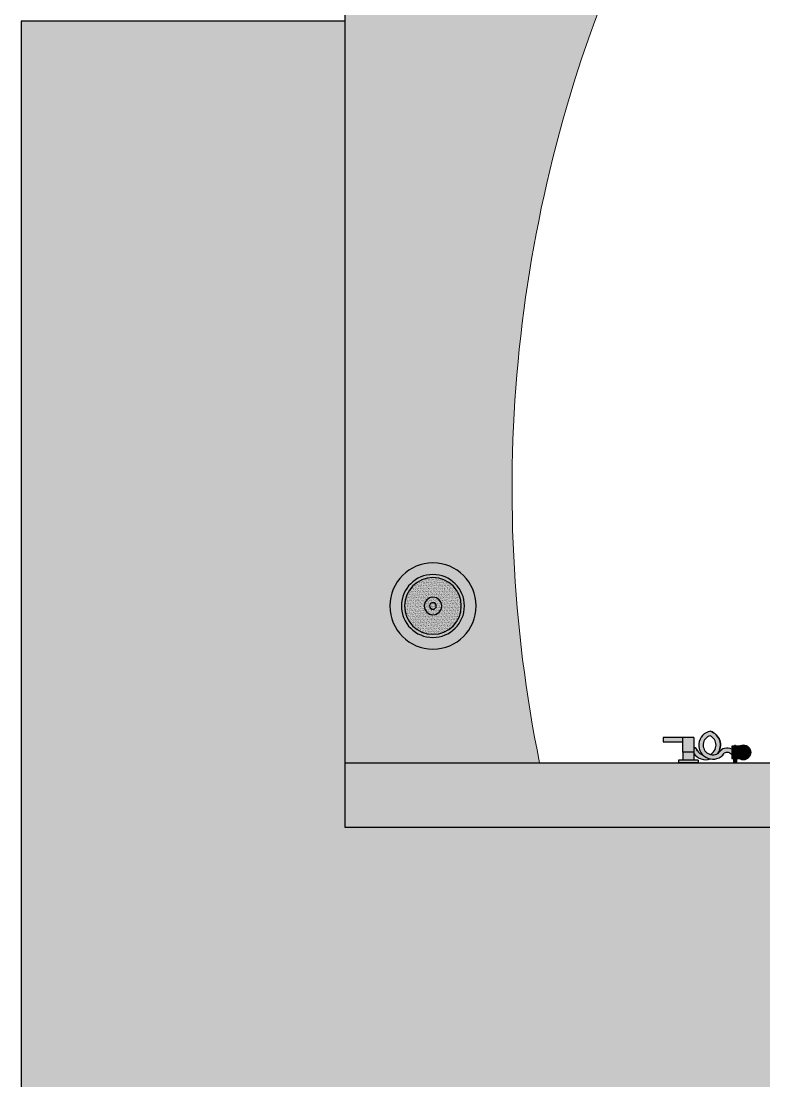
# Model space of a CAD drawing. Header units: millimetres. Extents: x 307301 to 459443, y -2888111 to -2805601.
# Drawn here: x 310434 to 311580, y -2825799 to -2824163 of the extents above; entities that cross this region are included whole.
import ezdxf

# ---------------------------------------------------------------- set-up
doc = ezdxf.new("R2010")
doc.units = ezdxf.units.MM
doc.header["$LTSCALE"] = 10
doc.header["$MEASUREMENT"] = 0
for name, color, linetype in [('BMA  furniture', 6, 'Continuous'), ('BMA FURNITURE', 6, 'Continuous'), ('COL', 2, 'Continuous'), ('PDA FURNITURE', 6, 'Continuous')]:
    doc.layers.add(name, color=color, linetype=linetype)
for name, color, linetype, lineweight in [('COLUMN HATCH', 252, 'Continuous', 5), ('FURNITURE', 46, 'Continuous', 9), ('I-SANI&FITT', 5, 'Continuous', 30)]:
    doc.layers.add(name, color=color, linetype=linetype, lineweight=lineweight)
doc.linetypes.add('ZIGZAG', pattern='A,0.0001,-0.2,[131,ltypeshp.shx,S=0.2,R=0,X=-0.2,Y=0],-0.4,[131,ltypeshp.shx,S=0.2,R=180,X=0.2,Y=0],-0.2', length=0.8001)

# ---------------------------------------------------------------- blocks, each defined once
blk = doc.blocks.new('A$C9a3b0c70')
at = {"layer": 'COLUMN HATCH'}
h = blk.add_hatch(color=252, dxfattribs=at)
h.dxf.hatch_style = 1
h.paths.add_polyline_path([(6179.939411646686, 9112.26569942059), (5679.939411646686, 9112.26569942059), (5679.939411646686, 7122.26569942059), (7689.939411646221, 7122.265699418727), (7689.939411646221, 7867.265699418727), (6179.939411646686, 7867.26569942059)])
at = {"layer": 'COL'}
blk.add_lwpolyline([(5679.939411646686, 9112.26569942059), (5679.939411646686, 7122.26569942059), (7689.939411645755, 7122.26569942059), (7689.939411645755, 7867.26569942059), (6179.939411646686, 7867.26569942059), (6179.939411646686, 9112.26569942059), (5679.939411646686, 9112.26569942059)], dxfattribs=at)
blk = doc.blocks.new('A$C068D2085')
at = {"linetype": 'Continuous'}
h = blk.add_hatch(color=8, dxfattribs=at)
h.set_gradient(color1=(122, 122, 122), rotation=89.99999999999996, one_color=1, tint=1, name='CYLINDER')
h.paths.add_polyline_path([(-210536.5482902584, 129233.5860842258), (-210536.5278029948, 129263.70992976), (-210543.2542974726, 129263.7145044568), (-210543.2747847365, 129233.5906589229)])
h.paths.add_polyline_path([(-210536.5482902584, 129233.5860842258), (-210559.0482850546, 129233.6013864996), (-210559.0597617601, 129216.726390403), (-210536.5597669639, 129216.7110881283)])
h.paths.add_polyline_path([(-210559.0597617601, 129216.726390403), (-210559.0482850546, 129233.6013864996), (-210571.527479759, 129233.6098736148), (-210571.5389564641, 129216.7348775183)])
h = blk.add_hatch(color=251, dxfattribs=at)
h.set_gradient(color1=(77, 77, 77), color2=(107, 107, 107), rotation=89.99999999999996, one_color=1, tint=0.4199999868869781, name='CYLINDER')
h.paths.add_polyline_path([(-210571.523016596, 129240.1723721023), (-210575.2730157276, 129240.1749224807), (-210575.2934187597, 129210.1749294195), (-210571.5434196271, 129210.1723790401)])
h = blk.add_hatch(color=253, dxfattribs=at)
h.set_gradient(color1=(168, 168, 168), rotation=89.99999999999996, one_color=1, tint=1, name='CYLINDER')
edge = h.paths.add_edge_path()
edge.add_arc((-210558.0724356527, 129217.3332790058), 6.191471507764298, 278.4056302585317, 354.3296204654336)
edge.add_line((-210551.9112603615, 129216.7215286969), (-210560.9831119362, 129216.7276984811))
edge.add_arc((-210548.1752080747, 129198.2013881663), 22.52257923077383, 124.6574979642106, 198.5844207166982)
edge.add_arc((-210548.2003737293, 129187.3421158286), 21.63841966598738, 134.2086996998609, 170.2047669799593, ccw=False)
edge.add_arc((-210548.1752080747, 129198.2013881662), 15.81262366208735, 124.6574979363998, 162.8935532600735, ccw=False)
h = blk.add_hatch(color=253, dxfattribs=at)
h.set_gradient(color1=(168, 168, 168), rotation=89.99999999999996, one_color=1, tint=1, name='CYLINDER')
edge = h.paths.add_edge_path()
edge.add_arc((-210567.7061496833, 129165.2605049252), 8.256287745651282, 302.358333574082, 392.6958952956101)
edge.add_arc((-210548.200373919, 129187.3421159152), 21.63841945751567, 9.529672862973825, 234.5253425498241, ccw=False)
edge.add_arc((-210548.1752080748, 129198.2013881663), 22.52257923057752, 235.2028004977385, 341.1500192635437, ccw=False)
edge.add_arc((-210551.8976532461, 129186.875786843), 11.60897812015798, 156.2379152198776, 218.1393287652589, ccw=False)
edge.add_arc((-210548.1752080694, 129198.2013881749), 15.81262367025417, 204.8608650357708, 334.8735749098535)
edge.add_arc((-210548.2003739203, 129187.3421159159), 14.92846388757566, 16.1202987666461, 218.7836831046909)
edge.add_arc((-210567.7061496735, 129165.2605049242), 14.966243305257, -27.800744864083015, 58.27994277068768, ccw=False)
edge.add_line((-210554.4673863194, 129158.2802768816), (-210563.2872800868, 129158.2862753026))
h = blk.add_hatch(color=252, dxfattribs=at)
h.set_gradient(color1=(138, 138, 138), one_color=1, tint=1, name='INVCYLINDER')
h.paths.add_polyline_path([(-210569.2250013956, 129152.4353642327), (-210569.2289833516, 129146.5804176128, -0.5593216292049387), (-210549.7765862703, 129146.5671880109), (-210549.7726043143, 129152.4221346332)])
h.paths.add_polyline_path([(-210549.7715841627, 129153.9221342878), (-210549.7686223585, 129158.2770812313), (-210569.2210194398, 129158.290310833), (-210569.2239812443, 129153.9353638874)])
h = blk.add_hatch(color=252, dxfattribs=at)
h.set_gradient(color1=(138, 138, 138), color2=(166, 166, 166), one_color=1, tint=0.6499999761581421, name='CYLINDER')
h.paths.add_polyline_path([(-210575.3306443772, 129155.4395173842), (-210569.2260215471, 129155.4395173842), (-210569.2260215471, 129150.9353645803), (-210575.3306443772, 129150.9353645803)])
h = blk.add_hatch(color=250, dxfattribs=at)
h.set_gradient(color1=(64, 64, 64), color2=(56, 56, 56), rotation=89.99999999999996, one_color=1, tint=0.2199999988079071, name='CYLINDER')
edge = h.paths.add_edge_path()
edge.add_arc((-210559.5068481458, 129140.599201099), 11.41467756642817, 0, 360)
edge = h.paths.add_edge_path(flags=17)
edge.add_arc((-210559.5068481458, 129140.599201099), 9.914677566442727, 0, 360)
h = blk.add_hatch(color=251, dxfattribs=at)
h.set_gradient(color1=(107, 107, 107), rotation=89.99999999999996, one_color=1, tint=1, name='SPHERICAL')
edge = h.paths.add_edge_path()
edge.add_arc((-210559.5068481458, 129140.599201099), 9.914677566442727, 0, 360)
at = {"layer": 'I-SANI&FITT', "color": 6}
for p, q in [((-210543.2542974691, 129263.7145044464), (-210543.2747847358, 129233.5906589189)), ((-210543.2542974691, 129263.7145044464), (-210543.2747847358, 129233.5906589189)), ((-210543.2542974732, 129263.714504456), (-210543.2747847379, 129233.5906589218)), ((-210543.2542974725, 129263.7145044568), (-210543.2747847365, 129233.5906589236)), ((-210536.527802996, 129263.7099297601), (-210543.2542974732, 129263.714504456)), ((-210536.5278029948, 129263.70992976), (-210543.2542974725, 129263.7145044568)), ((-210536.5482902571, 129233.5860842239), (-210536.5278029911, 129263.7099297514)), ((-210536.5482902571, 129233.5860842239), (-210536.5278029911, 129263.7099297514)), ((-210536.5482902592, 129233.5860842249), (-210536.527802996, 129263.7099297601)), ((-210536.5482902584, 129233.5860842258), (-210536.5278029948, 129263.70992976)), ((-210575.2934187597, 129210.1749294195), (-210575.2730157276, 129240.1749224807)), ((-210571.523016596, 129240.1723721023), (-210575.2730157276, 129240.1749224807)), ((-210571.5434196271, 129210.172379041), (-210571.523016596, 129240.1723721023)), ((-210559.0482850556, 129233.6013864977), (-210571.5274797556, 129233.6098736146)), ((-210559.0482850556, 129233.6013864977), (-210571.5274797556, 129233.6098736146)), ((-210559.0482850558, 129233.6013864987), (-210571.5274797589, 129233.6098736139)), ((-210559.0482850546, 129233.6013864996), (-210571.5274797591, 129233.6098736148)), ((-210559.0597617601, 129216.726390403), (-210559.0482850546, 129233.6013864996)), ((-210559.0482850556, 129233.6013864977), (-210536.5482902571, 129233.5860842239)), ((-210559.0482850556, 129233.6013864977), (-210536.5482902571, 129233.5860842239)), ((-210559.0482850558, 129233.6013864987), (-210536.5482902592, 129233.5860842249)), ((-210559.0482850546, 129233.6013864996), (-210536.5482902584, 129233.5860842258)), ((-210536.5597669638, 129216.7110881283), (-210536.5482902584, 129233.5860842258)), ((-210571.543419627, 129210.1723790401), (-210575.2934187597, 129210.1749294195)), ((-210559.0597617601, 129216.726390403), (-210571.5389564641, 129216.7348775183)), ((-210536.5597669638, 129216.7110881283), (-210559.0597617601, 129216.726390403)), ((-210569.2239812443, 129153.9353638867), (-210569.2210194398, 129158.2903108464)), ((-210549.7686223575, 129158.2770812313), (-210569.2210194344, 129158.290310833)), ((-210549.7686223583, 129158.2770812462), (-210569.2210194398, 129158.2903108464)), ((-210549.7715841627, 129153.9221342866), (-210549.7686223585, 129158.2770812462)), ((-210569.2260215471, 129150.9353645803), (-210575.3337048354, 129150.9395184234)), ((-210569.2229610927, 129155.4353635394), (-210575.3306443799, 129155.4395173815)), ((-210549.0226044874, 129152.4216245574), (-210569.9750012222, 129152.4358743085)), ((-210549.0215843364, 129153.921624212), (-210569.9739810708, 129153.9358739632)), ((-210569.2289833516, 129146.5804176197), (-210569.2250013956, 129152.435364233)), ((-210549.7765862703, 129146.5671880205), (-210549.7726043143, 129152.4221346338)), ((-210549.0226044874, 129152.4216245574), (-210549.0215843364, 129153.921624212))]:
    blk.add_line(p, q, dxfattribs=at)
at = {"layer": 'I-SANI&FITT'}
for p, q in [((-210575.2934187578, 129210.1749294072), (-210575.2730157246, 129240.1749224712)), ((-210571.5434196218, 129210.172379036), (-210571.5230165947, 129240.1723720994)), ((-210559.059761761, 129216.726390404), (-210559.0482850556, 129233.6013864977)), ((-210559.059761761, 129216.726390404), (-210559.0482850556, 129233.6013864977)), ((-210559.0597617621, 129216.7263904022), (-210559.0482850558, 129233.6013864987)), ((-210536.559766963, 129216.7110881301), (-210536.5482902571, 129233.5860842239)), ((-210536.559766963, 129216.7110881301), (-210536.5482902571, 129233.5860842239)), ((-210536.5597669659, 129216.7110881275), (-210536.5482902592, 129233.5860842249)), ((-210571.5434196218, 129210.172379036), (-210575.2934187578, 129210.1749294072)), ((-210559.059761761, 129216.726390404), (-210571.5389564613, 129216.7348775209)), ((-210559.059761761, 129216.726390404), (-210571.5389564613, 129216.7348775209)), ((-210559.0597617621, 129216.7263904022), (-210571.5389564642, 129216.7348775173)), ((-210536.559766963, 129216.7110881301), (-210559.059761761, 129216.726390404)), ((-210536.559766963, 129216.7110881301), (-210559.059761761, 129216.726390404)), ((-210536.5597669659, 129216.7110881275), (-210559.0597617621, 129216.7263904022)), ((-210569.2239812401, 129153.9353638865), (-210569.2210194344, 129158.290310833)), ((-210549.7715841577, 129153.9221342844), (-210549.7686223575, 129158.2770812313)), ((-210569.2260215432, 129150.9353645773), (-210575.3337048342, 129150.9395184214)), ((-210569.2229610913, 129155.4353635412), (-210575.3306443772, 129155.4395173842)), ((-210569.975001221, 129152.4358743057), (-210569.9739810679, 129153.9358739612)), ((-210569.9750012222, 129152.4358743085), (-210569.9739810706, 129153.9358739622)), ((-210549.0226044847, 129152.4216245563), (-210569.975001221, 129152.4358743057)), ((-210549.0215843308, 129153.9216242108), (-210569.9739810679, 129153.9358739612)), ((-210569.2289833485, 129146.5804176083), (-210569.2250013944, 129152.435364232)), ((-210549.7765862661, 129146.5671880063), (-210549.772604312, 129152.4221346309)), ((-210549.0226044847, 129152.4216245563), (-210549.0215843308, 129153.9216242108))]:
    blk.add_line(p, q, dxfattribs=at)
at = {"layer": 'I-SANI&FITT', "color": 6}
for radius in [11.41467756642817, 9.914677566442727]:
    blk.add_circle((-210559.5068481458, 129140.599201099), radius, dxfattribs=at)
for centre, radius, start, end in [((-210548.1752080748, 129198.2013881664), 22.52257923061849, 124.6574979361268, 198.5844207169775), ((-210548.2003739203, 129187.3421159159), 21.6384194562921, 9.529672788754544, 234.5253425509781), ((-210548.1752080748, 129198.2013881664), 15.81262366175242, 124.6574979361268, 162.8935532605952), ((-210548.2003739203, 129187.3421159159), 14.92846388756457, 16.1202987664771, 218.783683104926), ((-210548.1752080748, 129198.2013881664), 15.81262366175242, 204.8608649901986, 334.8735750027362), ((-210567.7061496832, 129165.2605049252), 14.96624331431394, 332.1992551319178, 58.27994277235607), ((-210567.7061496832, 129165.2605049252), 8.256287745586414, 302.3583335255879, 32.6958952959861)]:
    blk.add_arc(centre, radius, start, end, dxfattribs=at)
at = {"layer": 'I-SANI&FITT'}
for centre, radius, start, end in [((-210558.5542135274, 129217.7925892431), 6.728744123753272, 281.8943738432151, 350.8408769133786), ((-210548.1752080748, 129198.2013881664), 22.52257923061849, 235.2028004977962, 341.1500192634732)]:
    blk.add_arc(centre, radius, start, end, dxfattribs=at)
at = {"layer": 'I-SANI&FITT', "color": 6, "extrusion": (0, 0, -1)}
for centre, major_axis, ratio, start_param, end_param in [((-210558.5542135294, 129217.7925892432), (-5.008499875211905, -4.493431483241016), 0.9999999998363438, 4.032693965658102, 5.236037452248957), ((-210548.1752080773, 129198.2013881628), (-15.04049860212938, 16.7645452373863), 0.9999999999320792, 2.631035012585936, 4.480162813453429)]:
    blk.add_ellipse(centre, major_axis=major_axis, ratio=ratio, start_param=start_param, end_param=end_param, dxfattribs=at)
blk = doc.blocks.new('66y676')
at = {"layer": 'BMA FURNITURE', "ltscale": 0.04}
h = blk.add_hatch(color=88, dxfattribs=at)
h.set_gradient(color1=(23, 42, 14), color2=(59, 129, 19), tint=1, name='INVCURVED')
h.paths.add_polyline_path([(1145539.175597655, -26006.41681627371), (1145569.900561946, -25894.90639421997), (1145571.168958345, -25860.62868802714), (1145626.996060586, -25754.67748711871), (1145576.176000406, -25832.9730711562), (1145577.658153327, -25793.34686934886), (1145622.728704852, -25653.35956278231), (1145575.404249283, -25758.73494021731), (1145565.957040232, -25688.98519077123), (1145609.447650287, -25571.80266896791), (1145556.810198413, -25660.27457070783), (1145542.298996096, -25625.93046636113), (1145564.890029202, -25526.88637846531), (1145529.703717008, -25604.70900549719), (1145517.904459755, -25578.7162587484), (1145531.619697455, -25516.20660448961), (1145510.574252118, -25559.52631375175), (1145498.23352584, -25545.97151653693), (1145499.159445025, -25447.1754984072), (1145486.854755784, -25523.72399727452), (1145466.040648376, -25498.00225511266), (1145445.033482326, -25408.51084897692), (1145447.817061227, -25474.60269156579), (1145436.560384989, -25456.65209129421), (1145416.551940342, -25439.05573296753), (1145408.094828072, -25388.68047103398), (1145403.516961617, -25427.46504315256), (1145385.669279469, -25413.29432810973), (1145385.272317175, -25392.02064447361), (1145377.067849644, -25406.34701552117), (1145352.292249289, -25388.10997596588), (1145386.851969475, -25423.80274732505), (1145363.866423136, -25429.12929111275), (1145394.259471822, -25432.42437878367), (1145412.075995779, -25447.17720577881), (1145391.778873821, -25468.73820474028), (1145416.679132283, -25452.88370843597), (1145433.815745852, -25469.28781726782), (1145399.969988597, -25507.34601148753), (1145438.859033352, -25478.55213760501), (1145450.603656717, -25497.39962220728), (1145401.404110617, -25541.12698942489), (1145457.668138603, -25508.15060343582), (1145470.852648848, -25528.97763518697), (1145421.692594048, -25555.61998059231), (1145482.191403534, -25543.73263061793), (1145490.876755788, -25560.87009089085), (1145416.352218149, -25584.56162498197), (1145500.101911106, -25577.91806867344), (1145519.543749337, -25621.27893385038), (1145430.745682898, -25614.48687108935), (1145527.512255434, -25650.739374524), (1145538.882249518, -25685.52962335046), (1145455.556958597, -25658.43706503681), (1145543.970906812, -25711.031444877), (1145551.895361121, -25745.21421047157), (1145460.954229678, -25708.13584640409), (1145555.796468837, -25768.59234827326), (1145559.944137853, -25810.05959385664), (1145482.676835129, -25756.40981550889), (1145554.507063865, -25835.64805036089), (1145557.557218612, -25877.35337932585), (1145558.934061673, -25896.17920868663), (1145509.506885531, -25847.64537641869), (1145547.670832882, -25921.15489718749)])
h = blk.add_hatch(color=88, dxfattribs=at)
h.set_gradient(color1=(23, 42, 14), color2=(59, 129, 19), tint=1, name='INVCURVED')
h.paths.add_polyline_path([(1145551.829292197, -25956.71462590916), (1145619.960016955, -25863.24376413243), (1145633.253741027, -25831.62340879645), (1145722.90511406, -25752.21967064886), (1145647.706179211, -25807.51883152916), (1145663.089001424, -25770.97021421302), (1145754.698876437, -25655.92486917591), (1145673.205501957, -25737.79308144629), (1145689.003215521, -25669.20219609864), (1145771.080203087, -25574.93372474523), (1145690.586681837, -25639.11138264827), (1145689.141322599, -25601.85546455821), (1145745.259202808, -25517.17447705394), (1145684.853404565, -25577.55309398533), (1145682.995446708, -25549.06812693485), (1145717.905444517, -25495.43178968379), (1145682.915700572, -25528.52598552918), (1145676.158019003, -25511.48603856887), (1145711.919575677, -25419.38488988491), (1145673.370610425, -25486.65342141434), (1145662.983128024, -25455.23789505556), (1145674.938839397, -25364.09474521329), (1145654.198988949, -25426.90985941099), (1145650.008108426, -25406.14033051731), (1145637.504428442, -25382.61103663918), (1145647.385243308, -25332.49557734365), (1145629.403508056, -25367.16338796137), (1145617.711363366, -25347.60213351743), (1145624.853973375, -25327.55942120674), (1145612.118163216, -25338.06453112869), (1145595.380883535, -25312.25206411066), (1145615.10619031, -25357.85097264232), (1145591.720795937, -25354.71557166852), (1145618.991037785, -25368.53327483459), (1145630.448427303, -25388.62811635368), (1145603.844074622, -25401.63035671504), (1145632.739302525, -25395.59266436246), (1145642.977362652, -25416.99220725533), (1145597.870739221, -25440.64287223613), (1145644.423377748, -25427.44072009041), (1145648.753970442, -25449.22167095899), (1145587.280791851, -25472.75306051164), (1145651.565808122, -25461.77492036081), (1145656.544293434, -25485.91640428287), (1145601.142587889, -25493.4779239251), (1145661.940667948, -25503.72528942779), (1145664.013163094, -25522.82588240929), (1145585.924068417, -25518.66790327826), (1145666.622274395, -25542.03342195389), (1145669.495697452, -25589.46646046716), (1145588.82004471, -25551.74819202226), (1145666.54500332, -25619.84257045927), (1145664.89403797, -25656.40638443268), (1145596.508667548, -25601.62909045733), (1145660.647320569, -25682.06184633735), (1145655.987461885, -25716.84034769717), (1145584.004168248, -25650.03091792042), (1145651.3798348, -25740.08955717039), (1145640.613701056, -25780.34904026126), (1145587.276016916, -25702.86596960938), (1145626.489081186, -25802.36780483519), (1145614.612080294, -25842.46237750867), (1145609.250789599, -25860.56110978526), (1145580.15183447, -25797.69753188477), (1145589.891968887, -25879.9487707974)])
h = blk.add_hatch(color=88, dxfattribs=at)
h.set_gradient(color1=(23, 42, 14), color2=(59, 129, 19), tint=1, name='INVCURVED')
h.paths.add_polyline_path([(1145555.266121025, -25961.15739993426), (1145508.810742674, -25855.23055971158), (1145488.184084554, -25827.8241563347), (1145464.718191161, -25710.38619754032), (1145474.634456901, -25803.20076897271), (1145450.801631693, -25771.50803968672), (1145397.52751385, -25634.43262620008), (1145427.230208435, -25746.06292763681), (1145375.921786767, -25697.87866493021), (1145335.799124493, -25579.50067478337), (1145350.720615032, -25681.36002809621), (1145317.803805762, -25663.85071161779), (1145272.894484186, -25572.72860146071), (1145294.647640845, -25655.31938798904), (1145269.101184937, -25642.58267154426), (1145240.336387006, -25585.41492696136), (1145251.312641129, -25632.30874132314), (1145233.187694423, -25629.56787294028), (1145171.618087337, -25552.29760693939), (1145210.3288934, -25619.47313485012), (1145177.955878257, -25612.63040311931), (1145105.227897433, -25556.41071259261), (1145149.057725024, -25605.95691508715), (1145129.002789958, -25599.12051329193), (1145102.377981432, -25598.07683972911), (1145064.053192749, -25564.30702576333), (1145084.952467285, -25597.29824004221), (1145062.164643943, -25597.55128201464), (1145048.444014452, -25581.28870162639), (1145051.108024974, -25597.58168302339), (1145020.378967725, -25599.04627347967), (1145069.707944749, -25604.96237120565), (1145055.224571391, -25623.58867801659), (1145080.893439198, -25606.98433410519), (1145104.024083645, -25607.20277791996), (1145101.86289427, -25636.73545637031), (1145111.194887371, -25608.73006708054), (1145134.838868467, -25610.65891883616), (1145132.562139045, -25661.53895357022), (1145144.594433325, -25614.67031939451), (1145165.593580234, -25621.8952541969), (1145154.973345882, -25686.8559238562), (1145177.855318176, -25625.78630602509), (1145201.220173174, -25633.63997477823), (1145179.858931296, -25685.31417435682), (1145219.3240728, -25637.9441664956), (1145236.870455832, -25645.77055332967), (1145193.960628595, -25711.14594797003), (1145254.779423245, -25653.1871511552), (1145297.208276219, -25674.5867338151), (1145224.000073757, -25725.29953113619), (1145321.967553854, -25692.43029918425), (1145352.727407053, -25712.26636759743), (1145270.968296442, -25743.77126650678), (1145372.755509831, -25728.85288119477), (1145400.457896827, -25750.38973784845), (1145306.491501159, -25778.94513935538), (1145418.225284003, -25766.07654508985), (1145447.588765753, -25795.64885568654), (1145353.78829341, -25802.72036014197), (1145459.501307397, -25818.93881557044), (1145488.162992512, -25849.38788311667), (1145501.10090732, -25863.13262423361), (1145432.135701844, -25856.6227049042), (1145508.104792676, -25889.62018600914)])
at = {"layer": 'BMA FURNITURE'}
h = blk.add_hatch(color=35, dxfattribs=at)
h.dxf.hatch_style = 1
h.set_gradient(color1=(153, 114, 76), color2=(55, 41, 27), one_color=1, tint=0.1599999964237213, name='INVSPHERICAL')
edge = h.paths.add_edge_path()
edge.add_arc((1145554.640951448, -25954.60114359494), 337.5, 0, 360)
edge = h.paths.add_edge_path(flags=17)
edge.add_arc((1145554.640951448, -25954.60114359494), 221.8486763946014, 0, 360)
edge = h.paths.add_edge_path(flags=16)
edge.add_arc((1145554.640951448, -25954.60114359494), 221.8477763946634, 0, 360)
at = {"layer": 'BMA FURNITURE', "ltscale": 0.04}
h = blk.add_hatch(color=88, dxfattribs=at)
h.set_gradient(color1=(23, 42, 14), color2=(59, 129, 19), tint=1, name='INVCURVED')
h.paths.add_polyline_path([(1145554.641851448, -25954.60114359494), (1145605.531889808, -25868.74653517739), (1145674.673386277, -25779.141317154), (1145643.376740545, -25833.86198263757), (1145690.505417644, -25786.01954420528), (1145799.450223983, -25677.19385798502), (1145749.03151632, -25739.43272490769), (1145807.279793767, -25700.99870151656), (1145878.583285918, -25638.0115837891), (1145848.189693975, -25683.23667021931), (1145878.34165932, -25668.4805320757), (1146014.074597965, -25580.76894664101), (1145936.174999118, -25645.11035482747), (1145981.357009731, -25633.36722179775), (1146132.14155969, -25572.10994507797), (1146037.256560208, -25623.59231931336), (1146104.712241171, -25615.33474729437), (1146172.377791257, -25594.70455992872), (1146140.834004595, -25614.15394559517), (1146159.918363784, -25614.66552747011), (1146222.006089336, -25603.83326459361), (1146193.656336819, -25615.41193450123), (1146221.903759889, -25617.96146481453), (1146245.688336444, -25608.2019408156), (1146267.615932263, -25614.00639496642), (1146249.208379122, -25620.12477548029), (1146303.001093598, -25629.97221299756), (1146377.608455229, -25657.02439699182), (1146348.903654353, -25655.08150030438), (1146352.129984806, -25674.66022441949), (1146329.196885342, -25651.36444212553), (1146310.3583396, -25645.31700370311), (1146314.041921932, -25677.72638583027), (1146287.36240473, -25638.66681178083), (1146257.250044492, -25632.18227456441), (1146283.71214217, -25692.44251911524), (1146239.656788929, -25632.54588872922), (1146205.625612032, -25629.12258840966), (1146224.684052799, -25680.24446663344), (1146183.891330387, -25628.09034195196), (1146148.795254105, -25625.38036497569), (1146128.227967458, -25624.83321773216), (1146179.07652312, -25686.58577325229), (1146102.058121911, -25627.84671670588), (1146090.500003421, -25628.7462552994), (1146152.387087097, -25703.08147074978), (1146065.430573924, -25632.76094311292), (1146044.594397388, -25634.57356014961), (1146125.405890672, -25728.09727035692), (1146020.982386816, -25641.92255935058), (1146003.529173291, -25646.03800970898), (1146075.782219088, -25751.99743967535), (1145972.523491498, -25653.59515924318), (1145933.38227992, -25663.34747796644), (1146039.553659689, -25761.41350564328), (1145904.980197634, -25680.40635338705), (1145869.608165163, -25691.7034131081), (1145999.314369917, -25788.40925532193), (1145843.443943661, -25709.83726839053), (1145816.557724352, -25719.77033702081), (1145933.572922456, -25799.9835135448), (1145785.789750569, -25737.44412484138), (1145757.695197404, -25755.68537136981), (1145887.946885013, -25822.84466868746), (1145724.914570388, -25780.19331865884), (1145699.319063323, -25801.57150087498), (1145858.44172173, -25841.53811894518), (1145676.936086789, -25830.61830067178), (1145656.128831553, -25846.12376977356), (1145811.481349089, -25875.77092132569), (1145640.407068111, -25866.61876112342), (1145628.827992166, -25875.51853668133), (1145698.795723503, -25888.54369641358), (1145605.310262527, -25896.7545618268)])
h = blk.add_hatch(color=88, dxfattribs=at)
h.set_gradient(color1=(23, 42, 14), color2=(59, 129, 19), tint=1, name='INVCURVED')
h.paths.add_polyline_path([(1144890.816228128, -25831.38527565238), (1144848.063919321, -25858.19553338224), (1144806.695765429, -25861.52317885796), (1144831.716622776, -25868.10454943445), (1144809.389449752, -25888.36583644404), (1144830.233652297, -25880.11786034619), (1144834.878944788, -25903.7655078242), (1144843.180445729, -25874.05247470009), (1144860.683665161, -25863.42714921714), (1144879.131318259, -25908.80125997536), (1144877.755588376, -25856.1906999415), (1144901.956017262, -25843.17701145884), (1144935.485325702, -25943.72178592169), (1144926.47754368, -25833.48289882195), (1144954.835969075, -25826.11233789724), (1144984.468345264, -25948.24695193622), (1144981.280548909, -25817.5981424538), (1145012.762832463, -25812.11675481894), (1145050.844288257, -25974.33133889034), (1145044.895494971, -25801.32110548338), (1145074.685553458, -25795.14682565356), (1145089.740773093, -26008.2767799678), (1145117.694837444, -25789.04983060537), (1145152.187138572, -25785.7225935628), (1145134.02475056, -25980.25201406019), (1145176.691415556, -25789.18364683489), (1145200.26235466, -25791.5765252784), (1145186.340226798, -25950.11757572556), (1145234.912796424, -25793.7110504164), (1145291.203872314, -25805.94875731692), (1145238.663427816, -25936.51839539374), (1145316.397173753, -25817.20151238551), (1145362.454647585, -25837.99707602722), (1145282.936622298, -25941.54873601273), (1145389.500575454, -25840.21184092876), (1145419.5409929, -25858.62768707702), (1145344.638793596, -25931.02431502998), (1145439.43908196, -25870.8290490906), (1145476.9091789, -25893.72072434436), (1145405.001218164, -25931.85072027394), (1145490.541475686, -25902.61810508843), (1145506.258465404, -25917.80972897697), (1145482.821165338, -25933.65221038675), (1145514.184642883, -25924.40793890152), (1145554.374010159, -25954.81454456789), (1145544.849231164, -25936.30204628381), (1145509.300135628, -25905.95076703831), (1145483.550912586, -25877.83067701727), (1145437.159805484, -25820.77381869997), (1145436.303558057, -25820.13695024969), (1145443.703948716, -25836.26862467627), (1145359.413686164, -25789.46257532681), (1145356.046832128, -25804.03559768165), (1145274.888850637, -25761.86385240035), (1145282.330297002, -25782.14863398173), (1145125.998544868, -25734.45691739457), (1145158.661925106, -25767.81589160053), (1145017.331374434, -25746.18526677453), (1145081.465499987, -25771.42033425146), (1145029.017762948, -25782.67087177588), (1144912.687285646, -25789.89806442984), (1144983.316515405, -25796.11244115001), (1144942.794688188, -25810.05161329096), (1144845.619227767, -25829.37922789333), (1144905.074824204, -25826.65889799425)])
at = {"layer": 'BMA FURNITURE'}
h = blk.add_hatch(color=35, dxfattribs=at)
h.dxf.hatch_style = 1
h.set_gradient(color1=(153, 114, 76), color2=(196, 166, 135), one_color=1, tint=0.6499999761581421, name='INVCURVED')
h.paths.add_polyline_path([(1145332.794075053, -25954.60114359494, 1), (1145776.489627842, -25954.60114359494, 1)])
h = blk.add_hatch(dxfattribs=at)
h.set_pattern_fill('AR-SAND', color=256, scale=9)
h.set_pattern_definition([(37.50000000000001, (131341.274997095, 8843.577001857077), (-0.5669402229864734, 17.34141392111843), [0, -13.68, 0, -15.3, 0, -14.625]), (7.499999999999999, (131341.274997095, 8843.577001857077), (15.92799034740954, 25.39931458706766), [0, -7.38, 0, -12.33, 0, -4.725000000000001]), (327.5, (131330.204997095, 8843.577001857077), (28.02727675576346, 0.05093148183268448), [0, -4.5, 0, -16.2, 0, -21.15]), (317.5, (131330.204997095, 8843.577001857077), (27.05513944115064, 7.899080084408244), [0, -2.25, 0, -10.62, 0, -12.15])])
h.paths.add_polyline_path([(1145332.794075053, -25954.60114359494, 1), (1145776.489627842, -25954.60114359494, 1)])
at = {"layer": 'BMA FURNITURE', "ltscale": 0.04}
h = blk.add_hatch(color=88, dxfattribs=at)
h.set_gradient(color1=(23, 42, 14), color2=(59, 129, 19), tint=1, name='INVCURVED')
h.paths.add_polyline_path([(1145934.688337318, -25874.10260037058), (1145995.762604567, -25958.37071780165), (1145895.321300681, -25865.95428743283), (1145879.819824338, -25866.62670233925), (1145950.76163626, -25966.81517947385), (1145843.040991857, -25864.45104467136), (1145816.31366292, -25864.47967163625), (1145906.149130094, -25945.61562503154), (1145759.681859573, -25868.54337273795), (1145721.095968548, -25875.55479659661), (1145843.305013857, -25945.55883224437), (1145673.569647059, -25892.02816159731), (1145639.218248419, -25905.92478975989), (1145729.673756585, -25937.22786270718), (1145729.171023751, -25937.29298036491), (1145607.481986685, -25922.64293961316), (1145557.551311235, -25951.83502435807), (1145581.35527503, -25929.15207777947), (1145600.509191644, -25911.88908493968), (1145624.691256844, -25895.19344985612), (1145681.016730633, -25826.20646620145), (1145655.045525711, -25884.07056205768), (1145677.58398446, -25872.89771500397), (1145764.521152857, -25788.88098494847), (1145707.004840354, -25861.99873977633), (1145735.768387364, -25855.55637576667), (1145829.949295247, -25762.81772324546), (1145768.437762485, -25850.77982650003), (1145799.010401265, -25841.98051430092), (1145901.83843429, -25757.21377140977), (1145828.44900838, -25846.24215927974), (1145865.83704464, -25841.80554471252), (1145964.682550527, -25757.27056419693), (1145886.512724593, -25847.37126567388), (1145927.323832277, -25847.77097742017), (1146010.65071917, -25775.43264328656), (1145941.981263052, -25859.21084693356), (1145955.730545555, -25860.89313458187), (1146038.116024689, -25804.59118122018), (1145980.412036431, -25869.94131632868), (1146003.22821568, -25881.56295464783), (1146039.55292329, -25867.39179909411), (1146014.912343443, -25887.81682525201), (1146056.892047877, -25915.37378204846), (1146008.741450134, -25900.69959989844), (1146042.815182633, -25963.34901872747), (1145976.697905172, -25883.87193721977)])
at = {"layer": 'BMA FURNITURE'}
h = blk.add_hatch(color=35, dxfattribs=at)
h.dxf.hatch_style = 1
h.set_gradient(color1=(153, 114, 76), color2=(55, 41, 27), one_color=1, tint=0.1599999964237213, name='INVSPHERICAL')
h.paths.add_polyline_path([(1145486.354626433, -25954.60114359494, 1), (1145622.929076462, -25954.60114359494, 1)])
at = {"layer": 'BMA FURNITURE', "ltscale": 0.04}
h = blk.add_hatch(color=88, dxfattribs=at)
h.set_gradient(color1=(23, 42, 14), color2=(59, 129, 19), tint=1, name='INVCURVED')
h.paths.add_polyline_path([(1145554.374010159, -25954.81454456789), (1145467.523287739, -25953.775137749), (1145343.706064069, -25962.81693581336), (1145250.349366963, -25988.86811170958), (1145180.136431665, -26021.41303016611), (1145100.474154625, -26066.07928206796), (1145157.93075563, -26046.61195535721), (1145099.465264946, -26081.84388141886), (1145023.990110937, -26135.52538323001), (1145061.559381944, -26118.25021033468), (1145020.121103639, -26158.91120565104), (1144962.284881433, -26195.64016874218), (1145005.802287668, -26179.20159880901), (1144984.32122814, -26205.60807838583), (1144923.384553354, -26244.29314516629), (1144973.896045969, -26224.63976247713), (1144964.513679614, -26235.4465198013), (1144900.565770661, -26305.30367676148), (1144946.416675458, -26266.92065074508), (1144929.493384961, -26297.61094446042), (1144905.934010569, -26325.95811982128), (1144925.237450944, -26313.56217821973), (1144909.237733964, -26348.19164446138), (1144896.544257304, -26355.93846699881), (1144905.086913976, -26356.91028942425), (1144901.902054929, -26376.56511128046), (1144910.35421418, -26363.82569420324), (1144923.364555674, -26393.02259673226), (1144913.564217482, -26358.64191230174), (1144923.173329819, -26337.26572275721), (1144954.219503713, -26396.02801524229), (1144928.883942441, -26326.4743909963), (1144945.840581162, -26286.9395509742), (1145019.960951173, -26384.45375701943), (1144957.802409273, -26268.50160647569), (1144976.002374778, -26242.06569730836), (1145054.839725816, -26353.33882228376), (1144988.120379161, -26225.62520164234), (1144995.904407672, -26211.54743179179), (1145101.779277447, -26319.11143143541), (1145006.71679608, -26196.94574287883), (1145018.052112699, -26182.25392978824), (1145148.741963335, -26301.39306604657), (1145027.649553632, -26168.0140254976), (1145039.446307537, -26156.24700550651), (1145195.702335977, -26267.16026366606), (1145056.650969551, -26140.33889150997), (1145073.148272328, -26126.46928856403), (1145238.644253467, -26233.97188699351), (1145086.793493563, -26111.26357947584), (1145108.615406852, -26091.32117879873), (1145233.263662284, -26163.75331194758), (1145130.773631347, -26076.25521541382), (1145161.567600739, -26057.39350138638), (1145280.224034926, -26129.52050956707), (1145180.689801889, -26044.97795403537), (1145206.54091735, -26027.40114595415), (1145328.526467545, -26100.45131795152), (1145235.925511607, -26018.21639719592), (1145265.805929218, -26003.00471117505), (1145349.992407276, -26067.33228211801), (1145286.367997314, -25996.03587165369), (1145306.977898619, -25986.95654548196), (1145376.821175384, -26054.84686833318), (1145327.12735573, -25983.2705905803), (1145351.691068311, -25976.26593336339), (1145413.042010004, -26028.89554436244), (1145366.607086495, -25973.68501549766), (1145381.953261013, -25970.62709892186), (1145442.573405829, -26010.21750358368), (1145403.114743944, -25966.05774141225), (1145431.375321317, -25964.91719839948), (1145477.43908424, -25995.64323838299), (1145452.763385101, -25961.21961662669), (1145551.158487422, -25957.3931890996)])
h = blk.add_hatch(color=88, dxfattribs=at)
h.set_gradient(color1=(23, 42, 14), color2=(59, 129, 19), tint=1, name='INVCURVED')
h.paths.add_polyline_path([(1145554.561038762, -25951.08393357321), (1145523.314820759, -26062.44941977846), (1145506.707147528, -26092.46200315826), (1145499.829816798, -26212.02380575657), (1145496.719810285, -26118.73283697666), (1145477.534340775, -26153.43658903075), (1145443.875038302, -26296.59682083948), (1145457.737396762, -26181.91722682909), (1145413.641594853, -26236.77921330996), (1145390.400859503, -26359.59226147483), (1145390.987285938, -26256.64744693208), (1145360.830578369, -26278.57153151126), (1145329.052961445, -26375.06126768315), (1145339.088659416, -26290.24545188084), (1145315.56559061, -26306.41674092094), (1145295.045048374, -26367.03416388721), (1145299.381710235, -26319.06853719585), (1145281.815309894, -26324.30758592943), (1145231.610215932, -26409.40141099891), (1145260.585647655, -26337.48825217093), (1145229.481517664, -26348.77400356374), (1145165.29438867, -26414.5769310752), (1145201.794791178, -26359.40809399268), (1145182.887751386, -26368.9716004804), (1145156.667938945, -26373.71408074744), (1145123.42115999, -26412.49347543041), (1145139.520796425, -26376.91255916407), (1145116.919916797, -26379.8364543286), (1145105.598538421, -26397.85182515965), (1145105.96687094, -26381.34659792637), (1145075.333413414, -26384.17701568254), (1145123.357260538, -26371.44680382262), (1145106.420360501, -26355.01972780864), (1145134.152019624, -26367.88635493067), (1145157.026697085, -26364.44781434945), (1145150.772515036, -26335.50416145496), (1145163.914821686, -26361.93648447858), (1145187.059561193, -26356.73270274371), (1145177.717160868, -26306.66593744407), (1145196.16119362, -26351.40141141009), (1145215.949113871, -26341.32162639408), (1145196.383052068, -26278.47381652162), (1145227.549248055, -26335.76038655094), (1145249.592223318, -26324.72844186514), (1145221.240763516, -26276.53383341413), (1145266.920002212, -26317.94424503749), (1145283.205039344, -26307.74986158567), (1145231.606452532, -26248.98948942231), (1145299.906211337, -26297.91076146331), (1145338.940279334, -26270.80926264401), (1145259.381324094, -26230.78925063857), (1145360.972432987, -26249.69057756388), (1145388.669086583, -26225.76290407764), (1145303.318365764, -26205.95469167132), (1145406.191311212, -26206.54809264758), (1145430.623381379, -26181.3621364991), (1145333.595284575, -26166.17520459775), (1145446.032267702, -26163.35318897941), (1145470.989852853, -26129.97872931335), (1145377.118887222, -26136.0431005678), (1145479.541820402, -26105.25637645511), (1145503.682314729, -26071.11147285708), (1145514.579359259, -26055.69842745904), (1145447.193470387, -26071.75210607121), (1145517.825088999, -26028.49345406548)])
h = blk.add_hatch(color=88, dxfattribs=at)
h.set_gradient(color1=(23, 42, 14), color2=(59, 129, 19), tint=1, name='INVCURVED')
h.paths.add_polyline_path([(1145554.54010271, -25954.92813919965), (1145587.003296589, -26035.4903474276), (1145623.476576481, -26154.15861969669), (1145633.052390744, -26250.60777957597), (1145628.183882102, -26327.84330005756), (1145615.445692072, -26418.28052113948), (1145612.752559168, -26357.67536588368), (1145601.119980592, -26424.93743045654), (1145578.461804582, -26514.74171526177), (1145580.937439338, -26473.46517282974), (1145558.070777252, -26526.82773661846), (1145544.81486862, -26594.04623269684), (1145544.353882217, -26547.52979776926), (1145527.534431997, -26577.12446243057), (1145513.579876207, -26647.94171384899), (1145513.578628466, -26593.74147089943), (1145506.909757868, -26606.40405228025), (1145464.996835525, -26691.33145880342), (1145484.140437418, -26634.68267537879), (1145461.675979536, -26661.58323339657), (1145443.801585178, -26693.81850133404), (1145448.353807517, -26671.33385211997), (1145421.88338753, -26698.80215642372), (1145419.266876203, -26713.44085437209), (1145415.26339238, -26705.83207397503), (1145398.101319145, -26715.92754779347), (1145406.908620237, -26703.43102063825), (1145374.98112009, -26701.89386826069), (1145410.575523722, -26698.55972360092), (1145427.012181276, -26681.85305403966), (1145360.991389529, -26674.22894827647), (1145434.998158324, -26672.61789793444), (1145465.693055133, -26642.47897820982), (1145347.938118729, -26608.76511483314), (1145478.538301244, -26624.64522421798), (1145496.574995657, -26598.09765008141), (1145364.287146081, -26564.97724677749), (1145507.502117675, -26580.84268174258), (1145517.798958154, -26568.48348355026), (1145379.163196743, -26508.82086772543), (1145527.485887334, -26553.11206639787), (1145537.067177682, -26537.22063317099), (1145378.645538895, -26458.62956999082), (1145546.857521949, -26523.11266004178), (1145553.545768405, -26507.85181073681), (1145393.519082458, -26402.45182475898), (1145562.132179592, -26486.04947075087), (1145569.075341886, -26465.64556469948), (1145408.876496191, -26350.39775222574), (1145578.297912366, -26447.41509994518), (1145588.969665519, -26419.84684049703), (1145476.266716949, -26329.94886010409), (1145594.974945793, -26393.73349574139), (1145601.386048457, -26358.19576129476), (1145491.140260512, -26273.77111487224), (1145606.022264541, -26335.87290544503), (1145613.028338923, -26305.40752715046), (1145500.714991489, -26218.21513027309), (1145610.932229655, -26274.69237917208), (1145614.273027518, -26241.3296182273), (1145523.795582856, -26186.20039295956), (1145613.311135702, -26219.6400324129), (1145614.29873212, -26197.14054688955), (1145525.702290055, -26156.67019107736), (1145610.427033505, -26177.02595429453), (1145608.047411612, -26151.5941120854), (1145536.75250482, -26113.50408365436), (1145605.043685, -26136.75745606339), (1145602.328502736, -26121.34694953744), (1145543.450281157, -26079.20958936047), (1145598.913087629, -26099.96886899745), (1145589.727911275, -26073.21828756211), (1145544.389248018, -26041.43204208112), (1145585.417894221, -26051.94517927085), (1145553.303016381, -25958.85988327936)])
h = blk.add_hatch(color=88, dxfattribs=at)
h.set_gradient(color1=(23, 42, 14), color2=(59, 129, 19), tint=1, name='INVCURVED')
h.paths.add_polyline_path([(1145548.671347525, -25955.68443652463), (1145617.638030473, -25956.0755648363), (1145653.841947328, -25999.57540562663), (1145633.304316079, -25957.15499529581), (1145646.866585692, -25956.88823116132), (1145689.108524745, -26040.33014756236), (1145667.402584354, -25961.9956679209), (1145680.209193459, -25963.71409055202), (1145724.390160565, -26081.08476251983), (1145701.736049723, -25964.3501466156), (1145721.980376151, -25971.51490795178), (1145753.844194725, -26121.88851805357), (1145738.817376154, -25973.78982671274), (1145758.070271724, -25975.17830342461), (1145786.173009912, -26158.93328303711), (1145778.128016666, -25979.71841659952), (1145804.821573766, -25988.15252321722), (1145827.109862958, -26180.98152404291), (1145828.890831106, -25995.65368716422), (1145843.747480513, -26001.96121465434), (1145865.140444376, -26203.0542718477), (1145868.944908113, -26013.32766782672), (1145917.701010142, -26221.26974794982), (1145898.604116219, -26019.51022385978), (1145920.578140024, -26030.26066792167), (1145955.59057075, -26228.40468772813), (1145944.100361254, -26042.00327680757), (1145962.335373818, -26051.56964899216), (1145999.417263226, -26246.69381120551), (1145984.256259763, -26072.41309871572), (1146003.881511117, -26083.63422914952), (1146022.697553062, -26246.49750285697), (1146023.023011088, -26096.22563414703), (1146036.477577999, -26103.2956992621), (1146051.698322751, -26243.950234417), (1146053.24586945, -26115.88874350866), (1146070.692324776, -26131.41492536344), (1146069.241827513, -26242.38533383271), (1146084.182684312, -26142.72965289697), (1146095.037631228, -26151.45423646935), (1146089.552864516, -26234.74456478081), (1146104.245276961, -26158.56011325552), (1146112.80166375, -26230.8137726811), (1146116.679920163, -26168.85126552924), (1146126.817549436, -26180.76848227618), (1146133.112827732, -26223.18806203143), (1146135.747255671, -26189.38144529234), (1146144.694930596, -26200.12532280699), (1146153.265371084, -26224.47846452452), (1146152.116821975, -26204.98071064912), (1146176.835213786, -26230.27422629657), (1146164.222461728, -26212.34843101708), (1146176.226933964, -26218.67305274938), (1146154.050706515, -26197.45575017791), (1146141.384543015, -26185.33728575412), (1146170.734285282, -26196.74263787535), (1146128.290027719, -26169.44143196071), (1146113.828768199, -26152.94569823917), (1146155.936070899, -26167.00448724143), (1146102.372018285, -26141.36052219289), (1146072.319567089, -26115.56390910133), (1146155.778744868, -26148.34712688775), (1146058.25164124, -26097.6906817323), (1146038.06619504, -26084.703582247), (1146117.590964397, -26107.6320771315), (1146011.464656397, -26063.50082674161), (1145993.616126834, -26054.44125993274), (1146079.371566347, -26063.16748522185), (1145969.381001809, -26033.85978227681), (1145954.508026088, -26026.41976949574), (1146032.418295007, -26018.77654068746), (1145918.509524876, -26011.5924678356), (1145873.926954352, -25993.54826026391), (1145997.120226988, -25974.28731500056), (1145843.482885347, -25982.20903158326), (1145814.428569515, -25971.2704123393), (1145924.028316984, -25937.58628009431), (1145789.351054252, -25963.58754926713), (1145753.421889504, -25956.98288814057), (1145801.784207742, -25938.61708939149), (1145696.010161518, -25953.83405863454), (1145670.960531425, -25949.44025050602), (1145688.227549763, -25935.85495294267), (1145630.451681935, -25946.16349712292)])
h = blk.add_hatch(color=88, dxfattribs=at)
h.set_gradient(color1=(23, 42, 14), color2=(59, 129, 19), tint=1, name='INVCURVED')
h.paths.add_polyline_path([(1145749.541639183, -26601.02258586713), (1145727.555416928, -26646.44456137198), (1145728.760646808, -26687.92883311161), (1145719.488934052, -26663.77530161839), (1145701.784336478, -26688.17959696262), (1145707.709108296, -26666.560000103), (1145683.695829897, -26664.52224788333), (1145712.325875898, -26653.02878359795), (1145720.978288713, -26634.47087464826), (1145673.862468954, -26621.08336702639), (1145726.309103805, -26616.71139349455), (1145736.604999705, -26591.23569186038), (1145633.002488387, -26568.87532860977), (1145743.566103037, -26565.8029547273), (1145747.798940546, -26536.80970472212), (1145623.160581387, -26520.67833493257), (1145753.377375645, -26509.59411381347), (1145755.391521559, -26477.70174788617), (1145589.990668594, -26457.54420837437), (1145762.617258328, -26444.5831311794), (1145765.504772341, -26414.29729985703), (1145552.004462647, -26422.58312057192), (1145766.873325704, -26370.87957399188), (1145766.417803569, -26336.2301606778), (1145575.030848483, -26375.50612279393), (1145760.304140114, -26312.24971865826), (1145755.354097518, -26289.0805124615), (1145599.278127358, -26320.21541023815), (1145749.452159841, -26254.86974743633), (1145731.146480147, -26200.24970728589), (1145607.087997078, -26266.72091514411), (1145717.212451707, -26176.43438059403), (1145691.516417077, -26132.92047284915), (1145597.257743922, -26223.26074718208), (1145686.364324791, -26106.27758743908), (1145664.781167672, -26078.42552470748), (1145600.988017513, -26160.77869824922), (1145650.48186958, -26059.97729288641), (1145623.639064712, -26025.22818084919), (1145593.581371118, -26100.86670583915), (1145613.307587749, -26012.64789931309), (1145596.492007843, -25998.68203111229), (1145583.300950103, -26023.7077628149), (1145589.068481906, -25991.52298604219), (1145554.458944026, -25954.89066700746), (1145573.900044961, -25962.33899581658), (1145607.948361199, -25994.36477459916), (1145638.709698666, -26016.89258113391), (1145700.486997851, -26056.7822440133), (1145701.213476507, -26057.56390240464), (1145684.370747209, -26051.96754899477), (1145740.092987411, -26130.64846512861), (1145725.974248232, -26135.58505207017), (1145776.748131635, -26211.65795673353), (1145755.772604296, -26206.47387140519), (1145820.23451418, -26356.66967271344), (1145783.511268568, -26327.84050691937), (1145820.431093822, -26465.96774893498), (1145788.349999953, -26404.96940381651), (1145782.888341163, -26458.33146897887), (1145788.395232332, -26574.7560643722), (1145774.51272682, -26505.22633968552), (1145765.077436405, -26547.02698915116), (1145756.466431739, -26645.73097788984), (1145752.684281045, -26586.33347391412)])
h = blk.add_hatch(color=88, dxfattribs=at)
h.set_gradient(color1=(23, 42, 14), color2=(59, 129, 19), tint=1, name='INVCURVED')
h.paths.add_polyline_path([(1145571.734148617, -25977.24545139895), (1145678.716387625, -26021.21587548422), (1145706.596745066, -26041.19725782475), (1145824.550399508, -26061.91579354052), (1145731.529668919, -26054.16849226235), (1145763.770015582, -26077.25512679347), (1145902.051490001, -26127.31543489409), (1145789.758345868, -26100.22624802417), (1145839.127005399, -26150.39608719913), (1145958.409198921, -26187.7449143256), (1145856.229329931, -26175.20485410275), (1145874.502144816, -26207.70403458829), (1145966.647602195, -26250.47436084592), (1145883.571602125, -26230.65477315246), (1145896.901095317, -26255.89699901535), (1145954.724628397, -26283.31968383916), (1145907.587405914, -26273.44090675549), (1145910.750558276, -26291.49694507309), (1145989.436790724, -26351.24631618155), (1145921.37606378, -26314.1139111408), (1145928.972507591, -26346.31840039995), (1145986.874331871, -26417.71441949598), (1145936.318651612, -26375.05292442244), (1145943.621267059, -26394.94283688237), (1145945.286071057, -26421.53603359126), (1145979.941174502, -26459.06220536638), (1145946.471164722, -26438.93862862097), (1145946.75005238, -26461.72615030647), (1145963.328437937, -26475.063478631), (1145946.977717697, -26472.78046691767), (1145946.230732834, -26503.53533642282), (1145939.164923735, -26454.35787686651), (1145920.881728296, -26469.27203704419), (1145936.882445676, -26443.22262141636), (1145936.124199328, -26420.10337634388), (1145906.650007292, -26422.95326051344), (1145934.429961887, -26412.97017245339), (1145931.949792409, -26389.37765095731), (1145881.136755941, -26392.84128434805), (1145927.711792741, -26379.71836843037), (1145919.998712516, -26358.89356957746), (1145855.303611602, -26371.02707269737), (1145915.822535495, -26346.72598776467), (1145907.425677701, -26323.55079971456), (1145856.264119303, -26346.11228235409), (1145902.700119099, -26305.55229022363), (1145894.466337116, -26288.19335239222), (1145830.110253238, -26332.61733201732), (1145886.633769906, -26270.46236460156), (1145864.249740439, -26228.54452916711), (1145815.25941432, -26302.91641005347), (1145845.833161963, -26204.20845940729), (1145825.284571651, -26173.91995308785), (1145795.696487099, -26256.39210642194), (1145808.235126665, -26154.28443017966), (1145786.057571729, -26127.09225305349), (1145759.703095346, -26221.69952573676), (1145769.96035241, -26109.69583104573), (1145739.710763016, -26081.03055665255), (1145734.830458708, -26174.97052374278), (1145716.149112483, -26069.66484048692), (1145685.039384689, -26041.72163478877), (1145670.996420842, -26029.10804234573), (1145679.11419324, -26097.90252168341), (1145644.352605977, -26022.72427634549)])
at = {"layer": 'BMA FURNITURE'}
for radius in [337.5, 246.5205183651298, 221.8477763946634]:
    blk.add_circle((1145554.641851448, -25954.60114359494, 1.125445810271158e-09), radius, dxfattribs=at)
at = {"layer": 'BMA FURNITURE', "linetype": 'ZIGZAG', "ltscale": 150}
blk.add_circle((1145554.641851448, -25954.60114359494), 68.28722501427401, dxfattribs=at)
at = {"layer": 'BMA FURNITURE', "ltscale": 0.04}
blk.add_circle((1145554.641851448, -25954.60114359494), 25.82606287214417, dxfattribs=at)

msp = doc.modelspace()

# ---------------------------------------------------------------- hatches: boundary and pattern name
at = {"layer": 'PDA FURNITURE', "true_color": 0xb7aea4}
h = msp.add_hatch(color=253, dxfattribs=at)
h.dxf.hatch_style = 1
edge = h.paths.add_edge_path()
edge.add_arc((310431.1734833324, -2823506.077195514), 1080.118141366429, -30.247882503249684, 28.243349933612876, ccw=False)
edge.add_arc((313305.0505226994, -2824886.237988875), 2113.231973475125, 156.6946725963212, 191.5102085520899)
edge.add_line((311234.3174042908, -2825307.917637475), (310934.3174042905, -2825307.917637475))
edge.add_line((310934.3174042905, -2825307.917637475), (310934.1238510705, -2823076.945775085))
edge.add_arc((311628.2222753134, -2825606.034348272), 2622.605886053449, 95.37178859881391, 105.3467407425237, ccw=False)
h = msp.add_hatch(color=253, dxfattribs=at)
h.dxf.hatch_style = 1
h.paths.add_polyline_path([(312444.1238510695, -2825307.917705437), (312444.1238510695, -2825407.907733461), (310934.1238510705, -2825407.90766549), (310934.1238510705, -2825307.917637466)])

# ---------------------------------------------------------------- linework, layer by layer
at = {"layer": 'FURNITURE', "color": 6, "elevation": 0.05547479540109634}
msp.add_lwpolyline([(311382.6988813092, -2822994.946472202, -0.2609056195544905), (311364.2379927935, -2824050.178124106, 0.1530908794007451), (311234.3174042908, -2825307.917637475), (310934.3174042905, -2825307.917637475), (310934.1238510705, -2823076.945775085, -0.04355144319915778)], format="xyb", close=True, dxfattribs=at)
at = {"layer": 'PDA FURNITURE', "elevation": 0.05547479569909773}
msp.add_lwpolyline([(324324.1238510709, -2818642.903018716), (320504.0840371195, -2818647.836849602), (320504.0840371195, -2823807.907665477), (319504.1238510691, -2823807.907665477), (319504.1238510691, -2825712.903018702), (312944.1238510695, -2825712.903018702), (312944.1238510695, -2823807.905434475), (312444.1238510695, -2823807.905434475), (312444.1238510695, -2825407.90766549), (310934.1238510705, -2825407.90766549), (310934.1238510705, -2821218.144531001), (311628.9522450471, -2821218.144531001), (311628.9522450471, -2820797.90766549), (309474.1238510709, -2820802.903018715), (309474.1238510709, -2816532.903018716), (311052.5220519215, -2816532.930254189), (311052.5220519215, -2816382.903018715), (310074.1238510711, -2816382.903018715), (310074.123851073, -2814852.903018715), (311629.1254753091, -2814852.903018715), (311629.1254753091, -2814492.90766549), (311008.9506891546, -2814492.907679092), (311008.9506221645, -2812252.907647139)], dxfattribs=at)
at = {"layer": 'PDA FURNITURE', "elevation": 2.980013874553933e-10}
msp.add_lwpolyline([(312444.1238510695, -2825307.917705437), (312444.1238510695, -2825407.907733461), (310934.1238510705, -2825407.90766549), (310934.1238510705, -2825307.917637466)], close=True, dxfattribs=at)

# ---------------------------------------------------------------- block references
msp.add_blockref('A$C9a3b0c70', (304754.1844394238, -2833275.17336491))
at = {"layer": 'BMA  furniture', "color": 3, "xscale": -0.1971997957843173, "yscale": 0.1971997957843174, "zscale": 0.1971997957843174, "rotation": 317.3121749179535}
msp.add_blockref('66y676', (480591.9766719269, -2974466.838830328, 0.05353530736463225), dxfattribs=at)
at = {"layer": 'PDA FURNITURE', "xscale": 1.00346082780868, "yscale": 1.00346082780868, "zscale": 1.00346082780868, "rotation": 90.0389669203551}
msp.add_blockref('A$C068D2085', (440992.4889730008, -2613915.728195729, 0.02775754737758739), dxfattribs=at)

doc.saveas('drawing.dxf')
